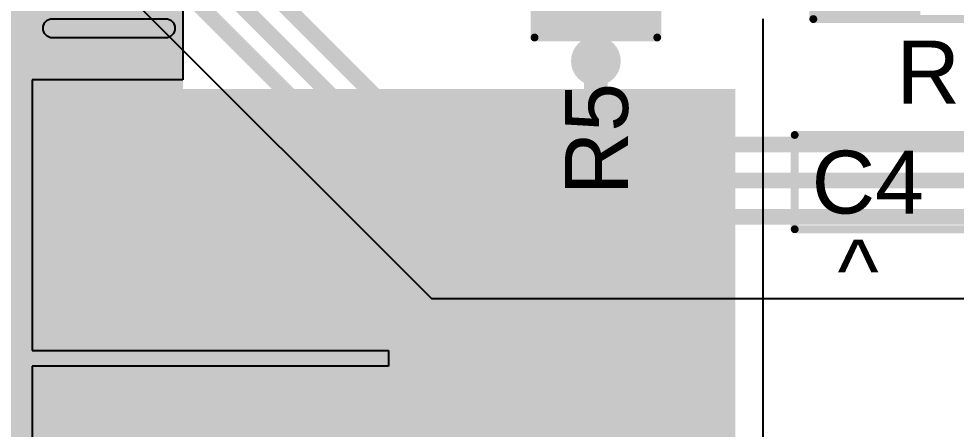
# Model space of a CAD drawing. Header units: millimetres. Extents: x -78 to 5.6, y -6.3 to 35.9.
# Drawn here: x -61.82 to -46.68, y 2.86 to 9.49 of the extents above; entities that cross this region are included whole.
import ezdxf

# ---------------------------------------------------------------- set-up
doc = ezdxf.new("R2010")
doc.units = ezdxf.units.MM
for name, color, linetype in [('BottomLayer', 5, 'Continuous'), ('BottomPaste', 16, 'Continuous'), ('BottomSolder', 6, 'Continuous'), ('TopLayer', 1, 'Continuous'), ('TopOverlay', 2, 'Continuous'), ('TopPaste', 8, 'Continuous'), ('TopSolder', 216, 'Continuous'), ('ViaHoleLayer', 16, 'Continuous')]:
    doc.layers.add(name, color=color, linetype=linetype)
doc.styles.add('Arial', font='', dxfattribs={"height": 0.2})
doc.styles.get('Arial').set_extended_font_data('Arial')

# ---------------------------------------------------------------- blocks, each defined once
blk = doc.blocks.new('R___1206_6')
at = {"layer": 'TopLayer'}
for points in [[(-2.032, 0.889), (-0.508, 0.889), (-0.508, -0.889), (-2.032, -0.889)], [(0.508, 0.889), (2.032, 0.889), (2.032, -0.889), (0.508, -0.889)]]:
    blk.add_hatch(color=1, dxfattribs=at).paths.add_polyline_path(points)
at = {"layer": 'TopPaste'}
for points in [[(-2.032, 0.889), (-0.508, 0.889), (-0.508, -0.889), (-2.032, -0.889)], [(0.508, 0.889), (2.032, 0.889), (2.032, -0.889), (0.508, -0.889)]]:
    blk.add_hatch(color=8, dxfattribs=at).paths.add_polyline_path(points)
at = {"layer": 'TopSolder'}
for points in [[(-2.1336, 0.9906), (-0.4064, 0.9906), (-0.4064, -0.9906), (-2.1336, -0.9906)], [(0.4064, 0.9906), (2.1336, 0.9906), (2.1336, -0.9906), (0.4064, -0.9906)]]:
    blk.add_hatch(color=216, dxfattribs=at).paths.add_polyline_path(points)
at = {"layer": 'TopOverlay', "const_width": 0.127}
for points in [[(-2.1336, 0.9906), (-2.1336, -0.9906)], [(2.1336, 0.9906), (-2.1336, 0.9906)], [(2.1336, 0.9906), (2.1336, -0.9906)], [(2.1336, -0.9906), (-2.1336, -0.9906)]]:
    blk.add_lwpolyline(points, dxfattribs=at)
at = {"layer": 'TopOverlay', "const_width": 0.0635}
for points in [[(-2.16535, 0.9906, 1), (-2.10185, 0.9906, 1)], [(-2.16535, 0.9906, 1), (-2.10185, 0.9906, 1)], [(2.10185, 0.9906, 1), (2.16535, 0.9906, 1)], [(2.10185, 0.9906, 1), (2.16535, 0.9906, 1)], [(-2.16535, -0.9906, 1), (-2.10185, -0.9906, 1)], [(-2.16535, -0.9906, 1), (-2.10185, -0.9906, 1)], [(2.10185, -0.9906, 1), (2.16535, -0.9906, 1)], [(2.10185, -0.9906, 1), (2.16535, -0.9906, 1)]]:
    blk.add_lwpolyline(points, format="xyb", close=True, dxfattribs=at)
blk = doc.blocks.new('R___1206_7')
at = {"layer": 'TopLayer'}
for points in [[(-2.032, 0.889), (-0.508, 0.889), (-0.508, -0.889), (-2.032, -0.889)], [(0.508, 0.889), (2.032, 0.889), (2.032, -0.889), (0.508, -0.889)]]:
    blk.add_hatch(color=1, dxfattribs=at).paths.add_polyline_path(points)
at = {"layer": 'TopPaste'}
for points in [[(-2.032, 0.889), (-0.508, 0.889), (-0.508, -0.889), (-2.032, -0.889)], [(0.508, 0.889), (2.032, 0.889), (2.032, -0.889), (0.508, -0.889)]]:
    blk.add_hatch(color=8, dxfattribs=at).paths.add_polyline_path(points)
at = {"layer": 'TopSolder'}
for points in [[(-2.1336, 0.9906), (-0.4064, 0.9906), (-0.4064, -0.9906), (-2.1336, -0.9906)], [(0.4064, 0.9906), (2.1336, 0.9906), (2.1336, -0.9906), (0.4064, -0.9906)]]:
    blk.add_hatch(color=216, dxfattribs=at).paths.add_polyline_path(points)
at = {"layer": 'TopOverlay', "const_width": 0.127}
for points in [[(-2.1336, 0.9906), (2.1336, 0.9906)], [(-2.1336, 0.9906), (-2.1336, -0.9906)], [(2.1336, 0.9906), (2.1336, -0.9906)], [(-2.1336, -0.9906), (2.1336, -0.9906)]]:
    blk.add_lwpolyline(points, dxfattribs=at)
at = {"layer": 'TopOverlay', "const_width": 0.0635}
for points in [[(-2.16535, 0.9906, 1), (-2.10185, 0.9906, 1)], [(-2.16535, 0.9906, 1), (-2.10185, 0.9906, 1)], [(2.10185, 0.9906, 1), (2.16535, 0.9906, 1)], [(2.10185, 0.9906, 1), (2.16535, 0.9906, 1)], [(-2.16535, -0.9906, 1), (-2.10185, -0.9906, 1)], [(-2.16535, -0.9906, 1), (-2.10185, -0.9906, 1)], [(2.10185, -0.9906, 1), (2.16535, -0.9906, 1)], [(2.10185, -0.9906, 1), (2.16535, -0.9906, 1)]]:
    blk.add_lwpolyline(points, format="xyb", close=True, dxfattribs=at)
blk = doc.blocks.new('18650_CELL_PAD_B_12')
at = {"layer": 'BottomLayer'}
blk.add_hatch(color=5, dxfattribs=at).paths.add_polyline_path([(5.5, 4.25), (5.5, -4.25), (-5.5, -4.25), (-5.5, 4.25)])
at = {"layer": 'BottomPaste'}
blk.add_hatch(color=16, dxfattribs=at).paths.add_polyline_path([(5.5, 4.25), (5.5, -4.25), (-5.5, -4.25), (-5.5, 4.25)])
at = {"layer": 'BottomSolder'}
blk.add_hatch(color=6, dxfattribs=at).paths.add_polyline_path([(5.602, 4.352), (5.602, -4.352), (-5.602, -4.352), (-5.602, 4.352)])

msp = doc.modelspace()

# ---------------------------------------------------------------- hatches: boundary and pattern name
at = {"layer": 'BottomLayer'}
for points in [[(-63.387, 5.317), (-59.171, 5.317), (-59.171, 13.987), (-63.387, 13.987)], [(-63.387, -0.415), (-50.35, -0.415), (-50.35, 8.25), (-63.387, 8.25)]]:
    msp.add_hatch(color=5, dxfattribs=at).paths.add_polyline_path(points)
h = msp.add_hatch(color=5, dxfattribs=at)
edge = h.paths.add_edge_path()
edge.add_arc((-52.501, 8.806), 0.3, 0, 360)
at = {"layer": 'BottomSolder'}
h = msp.add_hatch(color=6, dxfattribs=at)
edge = h.paths.add_edge_path()
edge.add_arc((-52.501, 8.806), 0.402, 0, 360)
at = {"layer": 'TopLayer'}
h = msp.add_hatch(color=1, dxfattribs=at)
edge = h.paths.add_edge_path()
edge.add_arc((-52.501, 8.806), 0.3, 0, 360)
at = {"layer": 'TopSolder'}
h = msp.add_hatch(color=216, dxfattribs=at)
edge = h.paths.add_edge_path()
edge.add_arc((-52.501, 8.806), 0.402, 0, 360)
at = {"layer": 'ViaHoleLayer'}
h = msp.add_hatch(color=16, dxfattribs=at)
edge = h.paths.add_edge_path()
edge.add_arc((-52.501, 8.806), 0.15, 0, 360)

# ---------------------------------------------------------------- linework, layer by layer
at = {"layer": 'BottomLayer'}
for p, q in [((-59.171, 13.987), (-59.171, 8.504)), ((-49.798, -0.237), (-49.798, 9.491)), ((-59.171, 8.504), (-61.604, 8.504)), ((-61.604, 8.504), (-61.604, 4.127)), ((-61.604, 4.127), (-55.85, 4.127)), ((-55.85, 4.127), (-55.85, 3.873)), ((-55.85, 3.873), (-61.604, 3.873)), ((-61.604, 3.873), (-61.604, -0.415))]:
    msp.add_line(p, q, dxfattribs=at)
at = {"layer": 'BottomLayer', "const_width": 0.381}
for points in [[(-52.501, 7.349), (-52.501, 8.806)], [(-55.85, 4), (-52.501, 7.349)]]:
    msp.add_lwpolyline(points, dxfattribs=at)
at = {"layer": 'BottomLayer', "const_width": 0.191}
for points in [[(-52.596, 8.806, 1), (-52.406, 8.806, 1)], [(-52.596, 7.349, 1), (-52.406, 7.349, 1)], [(-52.596, 7.349, 1), (-52.406, 7.349, 1)], [(-55.945, 4, 1), (-55.755, 4, 1)]]:
    msp.add_lwpolyline(points, format="xyb", close=True, dxfattribs=at)
at = {"layer": 'BottomSolder'}
for p, q in [((-61.428, 9.367), (-61.405, 9.423)), ((-61.405, 9.423), (-61.362, 9.465)), ((-61.362, 9.465), (-61.306, 9.489)), ((-61.306, 9.489), (-59.42, 9.489)), ((-59.42, 9.489), (-59.364, 9.465)), ((-59.364, 9.465), (-59.321, 9.423)), ((-59.321, 9.423), (-59.298, 9.367)), ((-61.428, 9.336), (-61.428, 9.367)), ((-61.428, 9.306), (-61.428, 9.336)), ((-61.405, 9.25), (-61.428, 9.306)), ((-61.362, 9.207), (-61.405, 9.25)), ((-59.321, 9.25), (-59.364, 9.207)), ((-59.298, 9.306), (-59.321, 9.25)), ((-59.298, 9.367), (-59.298, 9.336)), ((-59.298, 9.336), (-59.298, 9.306)), ((-61.306, 9.184), (-61.362, 9.207)), ((-59.42, 9.184), (-61.306, 9.184)), ((-59.364, 9.207), (-59.42, 9.184))]:
    msp.add_line(p, q, dxfattribs=at)
at = {"layer": 'TopLayer'}
for p, q in [((-61.94, 11.752), (-55.158, 4.97)), ((-55.158, 4.97), (-42.308, 4.97))]:
    msp.add_line(p, q, dxfattribs=at)
for points, const_width in [([(-61.363, 13.538), (-55.284, 7.459)], 0.254), ([(-61.549, 13.023), (-55.401, 6.875)], 0.254), ([(-61.682, 12.482), (-55.491, 6.291)], 0.254), ([(-52.501, 8.806), (-52.501, 10.05)], 0.381), ([(-55.284, 7.459), (-43.118, 7.459)], 0.254), ([(-55.401, 6.875), (-42.559, 6.875)], 0.254), ([(-55.491, 6.291), (-43.042, 6.291)], 0.254)]:
    msp.add_lwpolyline(points, dxfattribs=dict(at, const_width=const_width))
for points, const_width in [([(-52.596, 8.806, 1), (-52.406, 8.806, 1)], 0.191), ([(-55.348, 7.459, 1), (-55.221, 7.459, 1)], 0.127), ([(-55.348, 7.459, 1), (-55.221, 7.459, 1)], 0.127), ([(-55.465, 6.875, 1), (-55.338, 6.875, 1)], 0.127), ([(-55.465, 6.875, 1), (-55.338, 6.875, 1)], 0.127), ([(-55.554, 6.291, 1), (-55.427, 6.291, 1)], 0.127), ([(-55.554, 6.291, 1), (-55.427, 6.291, 1)], 0.127)]:
    msp.add_lwpolyline(points, format="xyb", close=True, dxfattribs=dict(at, const_width=const_width))
at = {"layer": 'TopOverlay', "const_width": 0.127}
for points in [[(-49.29, 7.612), (-44.726, 7.612)], [(-49.29, 6.088), (-49.29, 7.612)], [(-49.29, 6.088), (-44.726, 6.088)]]:
    msp.add_lwpolyline(points, dxfattribs=at)
at = {"layer": 'TopOverlay', "const_width": 0.0635}
for points in [[(-49.322, 7.612, 1), (-49.259, 7.612, 1)], [(-49.322, 7.612, 1), (-49.259, 7.612, 1)], [(-49.322, 6.088, 1), (-49.259, 6.088, 1)], [(-49.322, 6.088, 1), (-49.259, 6.088, 1)]]:
    msp.add_lwpolyline(points, format="xyb", close=True, dxfattribs=at)

# ---------------------------------------------------------------- block references
for name, p, rotation in [('R___1206_7', (-52.501, 11.32), 90), ('R___1206_6', (-46.856, 10.475), 180)]:
    msp.add_blockref(name, p, dxfattribs=dict(rotation=rotation))
msp.add_blockref('18650_CELL_PAD_B_12', (-55.85, 4))

# ---------------------------------------------------------------- texts
at = {"layer": 'TopOverlay', "style": 'Arial'}
for s, p in [('R6', (-47.647, 8.12)), ('C4', (-49.017, 6.342)), ('^ ', (-48.599, 4.904))]:
    msp.add_text(s, height=1.016, dxfattribs=at).set_placement(p)
msp.add_text('R5', height=1.016, rotation=90, dxfattribs=at).set_placement((-51.983, 6.639))

doc.saveas('drawing.dxf')
